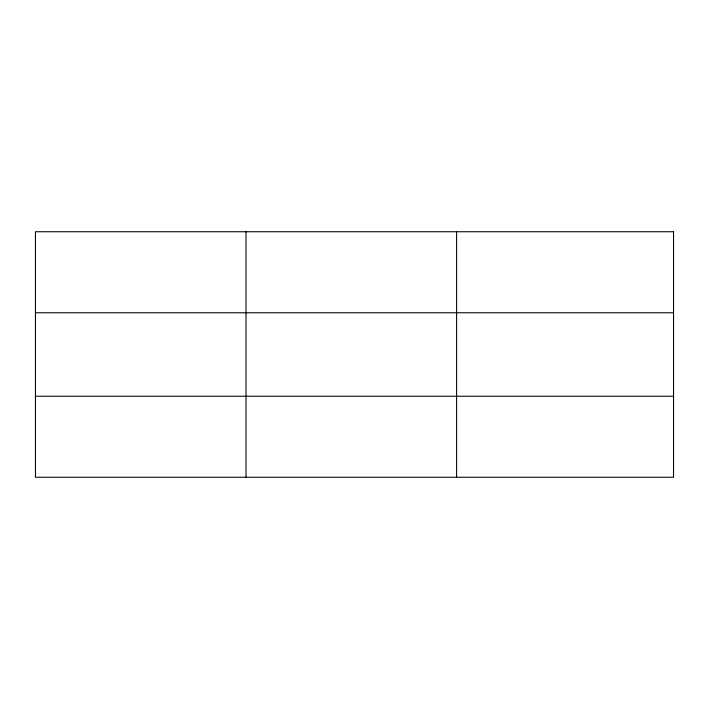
<?xml version="1.0" encoding="UTF-8"?>
<svg xmlns="http://www.w3.org/2000/svg" width="709" height="709" viewBox="0 0 709 709"><rect width="100%" height="100%" fill="white"/><g stroke="black" fill="none" stroke-linecap="round" stroke-linejoin="round"><path stroke-width="1.06" d="M246.023 231.746L246.023 477.254M456.596 231.746L456.596 477.254M35.45 312.766L673.55 312.766M35.45 396.234L673.55 396.234M673.55 231.746L673.55 477.254L35.45 477.254L35.45 231.746L673.55 231.746"/></g></svg>
